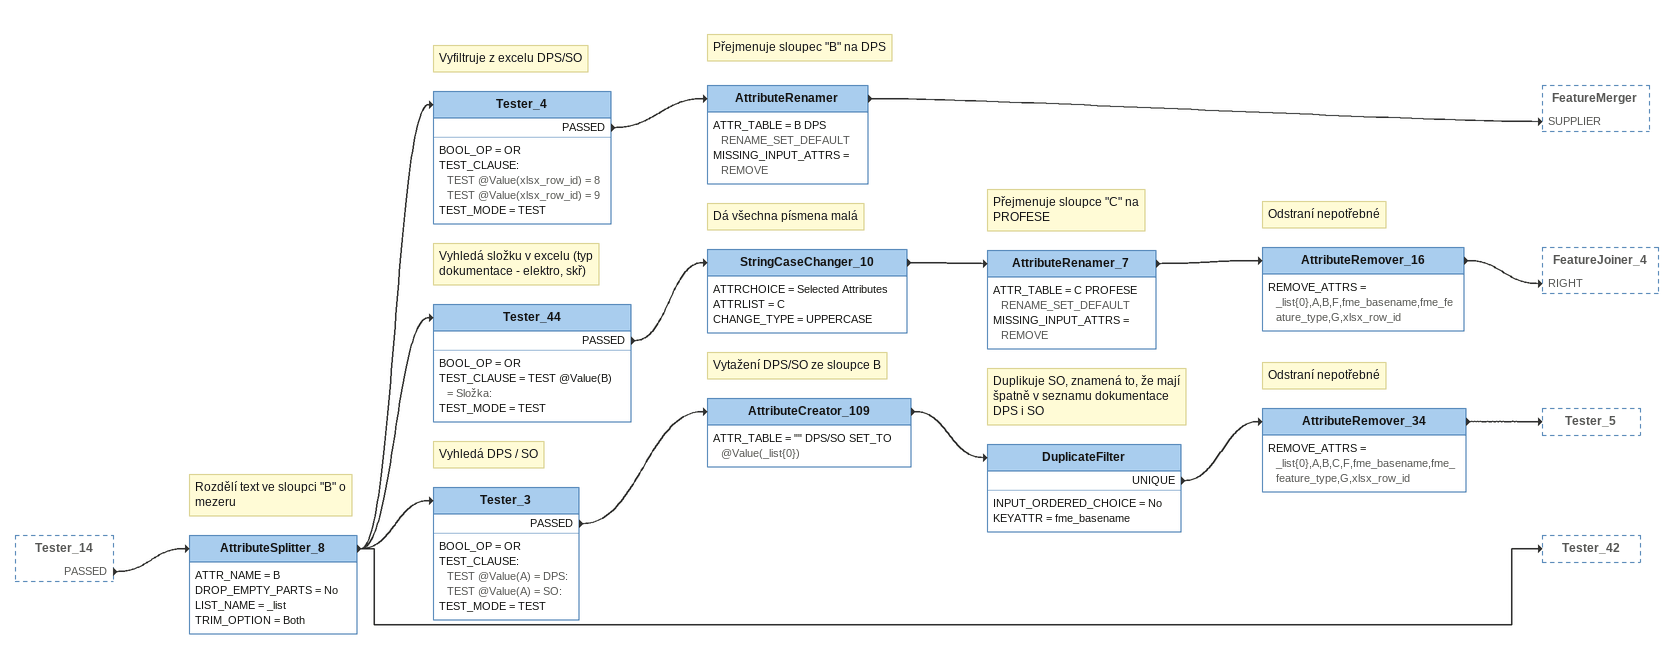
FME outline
Tester_14 [outside]
    PASSED -> AttributeSplitter_8
Note: Rozdělí text ve sloupci "B" o mezeru
AttributeSplitter_8
    ATTR_NAME = B
    DROP_EMPTY_PARTS = No
    LIST_NAME = _list
    TRIM_OPTION = Both
    -> Tester_4
    -> Tester_42
    -> Tester_3
    -> Tester_44
Note: Vyfiltruje z excelu DPS/SO
Tester_4
    BOOL_OP = OR
    TEST_CLAUSE:
      TEST @Value(xlsx_row_id) = 8
      TEST @Value(xlsx_row_id) = 9
    TEST_MODE = TEST
    PASSED -> AttributeRenamer
Note: Přejmenuje sloupec "B" na DPS
AttributeRenamer
    ATTR_TABLE = B DPS RENAME_SET_DEFAULT
    MISSING_INPUT_ATTRS = REMOVE
    -> FeatureMerger [SUPPLIER]
Note: Vyhledá složku v excelu (typ dokumentace - elektro, skř)
Tester_44
    BOOL_OP = OR
    TEST_CLAUSE = TEST @Value(B) = Složka:
    TEST_MODE = TEST
    PASSED -> StringCaseChanger_10
Note: Dá všechna písmena malá
StringCaseChanger_10
    ATTRCHOICE = Selected Attributes
    ATTRLIST = C
    CHANGE_TYPE = UPPERCASE
    -> AttributeRenamer_7
Note: Přejmenuje sloupce "C" na PROFESE
AttributeRenamer_7
    ATTR_TABLE = C PROFESE RENAME_SET_DEFAULT
    MISSING_INPUT_ATTRS = REMOVE
    -> AttributeRemover_16
Note: Odstraní nepotřebné
AttributeRemover_16
    REMOVE_ATTRS = _list{0},A,B,F,fme_basename,fme_feature_type,G,xlsx_row_id
    -> FeatureJoiner_4 [RIGHT]
Note: Vyhledá DPS / SO
Tester_3
    BOOL_OP = OR
    TEST_CLAUSE:
      TEST @Value(A) = DPS:
      TEST @Value(A) = SO:
    TEST_MODE = TEST
    PASSED -> AttributeCreator_109
Note: Vytažení DPS/SO ze sloupce B
AttributeCreator_109
    ATTR_TABLE = "" DPS/SO SET_TO @Value(_list{0})
    -> DuplicateFilter
Note: Duplikuje SO, znamená to, že mají špatně v seznamu dokumentace DPS i SO
DuplicateFilter
    INPUT_ORDERED_CHOICE = No
    KEYATTR = fme_basename
    UNIQUE -> AttributeRemover_34
Note: Odstraní nepotřebné
AttributeRemover_34
    REMOVE_ATTRS = _list{0},A,B,C,F,fme_basename,fme_feature_type,G,xlsx_row_id
    -> Tester_5
